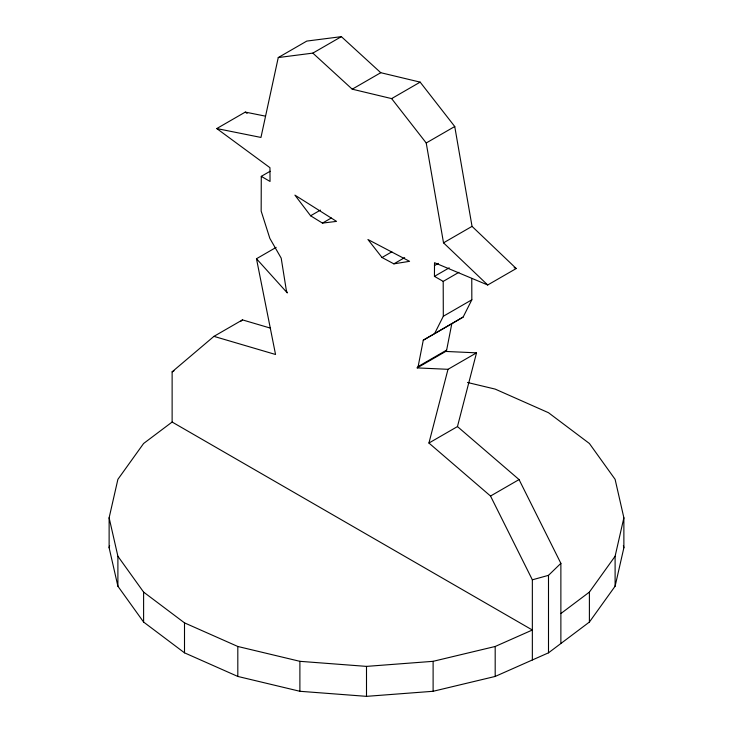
<?xml version="1.0" encoding="UTF-8"?>
<svg xmlns="http://www.w3.org/2000/svg" width="733" height="733" viewBox="0 0 733 733"><rect width="100%" height="100%" fill="white"/><g stroke="black" fill="none" stroke-linecap="round" stroke-linejoin="round"><path stroke-width="1.1" d="M270.129 171.247L261.278 176.36L261.168 211.104L269.854 238.399L281.197 258.153L286.356 290.488L287.309 292.934L256.477 258.74L276.149 247.378M458.931 272.3L443.199 281.39L434.44 276.368L434.522 262.707L487.711 284.99L516.234 268.525L472.043 226.369L454.744 126.516L420.156 82.133L380.766 72.704L341.367 36.65L306.779 41.085L278.256 57.559L260.957 137.438L216.766 128.559L245.289 112.094L265.172 116.089M532.35 659.975L532.35 579.812L490.524 496.039L428.933 443.044L457.456 426.579L476.523 352.848L448 369.313L417.169 367.902L418.122 366.564L423.28 340.185L463.146 317.059L471.832 299.797L471.768 278.421M417.169 367.902L445.691 351.437L446.644 350.099L451.803 323.711L463.146 317.059M467.48 382.479L495.187 389.104L548.495 412.716L589.396 443.492L615.106 479.336L623.875 517.791L623.875 547.753L615.106 586.217L589.396 622.051L548.495 652.828L495.187 676.44L433.111 691.283L366.5 696.35L299.889 691.283L237.813 676.44L184.505 652.828L143.604 622.051L117.894 586.217L109.125 547.753L109.125 517.791L117.894 479.336L143.604 443.492L172.127 422.034L172.127 371.842L213.944 336.365L242.476 319.89L270.569 328.164M109.125 547.753L109.629 545.554M615.106 586.217L615.106 556.255L623.875 517.791M428.933 443.044L448 369.313M434.623 333.533L443.309 316.262L443.199 281.39M560.873 613.548L589.396 592.09L615.106 556.255M532.35 579.812L548.495 575.341L560.873 563.347L519.056 479.574L457.456 426.579M240.726 321.375L242.476 319.89M278.256 57.559L312.844 53.115L341.367 36.65M312.844 53.115L352.234 89.179L380.766 72.704M352.234 89.179L391.633 98.607L420.156 82.133M487.711 284.99L443.52 242.834L426.221 142.981L454.744 126.516M310.6 215.777L322.456 223.107L336.548 221.384L294.913 195.134L310.6 215.777L320.44 210.096M322.456 223.107L331.307 218.003M382.021 257.503L393.868 263.853L409.564 261.324L367.929 239.508L382.021 257.503L391.862 251.822M393.868 263.853L404.689 257.604M443.52 242.834L472.043 226.369M434.403 265.648L438.334 263.376M434.44 276.368L449.192 267.847M443.309 316.262L471.832 299.797M423.28 340.185L451.803 323.711M418.122 366.564L446.644 350.099M490.524 496.039L519.056 479.574M172.127 371.842L174.033 370.816M109.125 517.791L117.894 556.255L143.604 592.09L184.505 622.867L237.813 646.479L299.889 661.322L366.5 666.389L433.111 661.322L495.187 646.479L532.35 630.014L172.127 422.034M445.691 351.437L476.523 352.848M213.944 336.365L275.544 354.488L256.477 258.74M514.154 267.655L516.234 268.525M261.278 176.36L270.037 181.454L269.955 167.692L216.766 128.559M245.289 112.094L247.122 113.441M391.633 98.607L426.221 142.981M623.371 545.554L623.875 547.753M589.396 592.09L589.396 622.051M560.873 563.347L560.873 643.51M548.495 575.341L548.495 652.828M495.187 646.479L495.187 676.44M433.111 661.322L433.111 691.283M366.5 666.389L366.5 696.35M299.889 661.322L299.889 691.283M237.813 646.479L237.813 676.44M184.505 622.867L184.505 652.828M143.604 592.09L143.604 622.051M117.894 556.255L117.894 586.217"/></g></svg>
